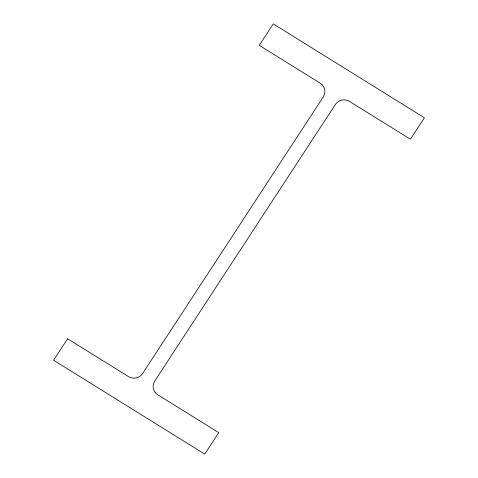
<?xml version="1.0" encoding="UTF-8"?>
<svg xmlns="http://www.w3.org/2000/svg" width="478" height="478" viewBox="0 0 478 478"><rect width="100%" height="100%" fill="white"/><g stroke="black" fill="none" stroke-linecap="round" stroke-linejoin="round"><path stroke-width="0.72" d="M67.601 338.777L53.59 360.227L204.721 454.1L218.733 432.65L157.686 394.732A10.08 9.853 -14 0 1 154.675 381.127L335.437 104.401A10.08 9.853 -14 0 1 349.358 101.306L410.399 139.223L424.41 117.773L273.279 23.9L259.267 45.35L320.314 83.268A10.08 9.853 -14 0 1 323.325 96.873L142.564 373.599A10.08 9.853 -14 0 1 128.642 376.694L67.601 338.777"/></g></svg>
